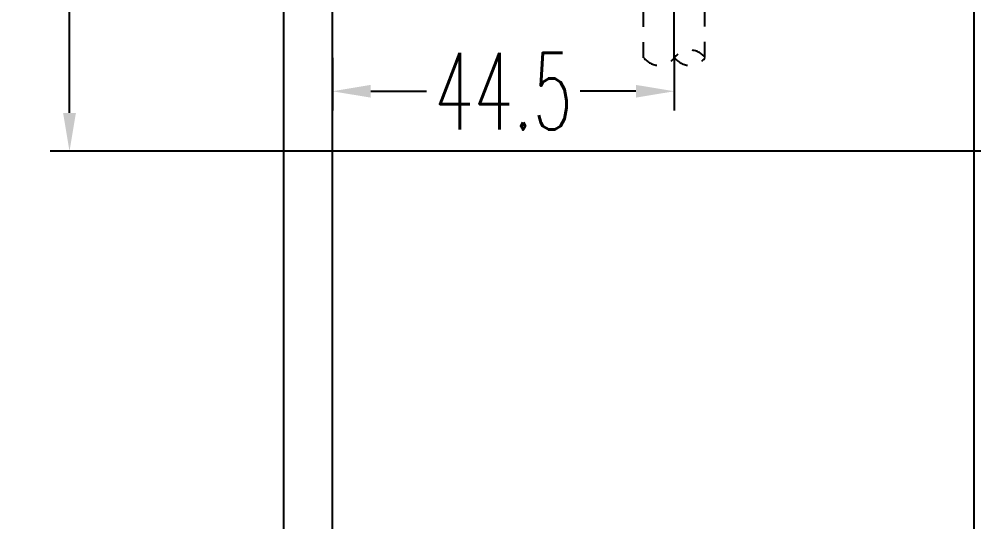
# Model space of a CAD drawing. Extents: x 14103 to 19353, y -3233 to 932.
# Drawn here: x 15437 to 15561.3, y -234.2 to -168.7 of the extents above; entities that cross this region are included whole.
import ezdxf

# ---------------------------------------------------------------- set-up
doc = ezdxf.new("R2010")
doc.units = 0
doc.header["$LTSCALE"] = 20
doc.header["$MEASUREMENT"] = 0
doc.linetypes.add('CENTERLINE', pattern=[30, 24, -1.5, 3, -1.5])
doc.linetypes.add('HIDDEN', pattern=[0.2, 0.1, -0.1])
doc.layers.get('DEFPOINTS').update_dxf_attribs({"linetype": 'CONTINUOUS'})
for name, color, linetype in [('1', 7, 'CONTINUOUS'), ('CONTINUOUS', 7, 'CONTINUOUS'), ('OIL', 7, 'CONTINUOUS')]:
    doc.layers.add(name, color=color, linetype=linetype)
doc.styles.add('lxy2', font='txt.shx', dxfattribs={"width": 0.6})
doc.dimstyles.new('10', dxfattribs={"dimtxt": 10, "dimasz": 5, "dimexe": 2.5, "dimexo": 0, "dimgap": 1, "dimtad": 0, "dimdsep": 46, "dimtxsty": 'lxy2', "dimcen": -3, "dimclrd": 113, "dimclre": 113, "dimclrt": 3, "dimazin": 2, "dimtfac": 1, "dimtofl": 0, "dimtmove": 0, "dimatfit": 3, "dimfxl": 1, "dimtolj": 1, "dimtzin": 0, "dimarcsym": 0})

# ---------------------------------------------------------------- blocks, each defined once
blk = doc.blocks.new('*D203')
at = {"layer": 'DEFPOINTS', "color": 0, "linetype": 'Continuous'}
for p in [(15471.43, -125.91), (15443.57, -185.91), (15675.28, -185.91)]:
    blk.add_point(p, dxfattribs=at)
at = {"layer": 'OIL', "color": 113, "linetype": 'Continuous', "lineweight": -2}
for p, q in [((15471.43, -125.91), (15441.07, -125.91)), ((15443.57, -130.91), (15443.57, -150.41)), ((15443.57, -180.91), (15443.57, -161.41)), ((15675.28, -185.91), (15441.07, -185.91))]:
    blk.add_line(p, q, dxfattribs=at)
at = {"layer": 'OIL', "color": 113, "linetype": 'Continuous'}
for points in [[(15442.74, -130.91), (15444.41, -130.91), (15443.57, -125.91)], [(15442.74, -180.91), (15444.41, -180.91), (15443.57, -185.91)]]:
    blk.add_solid(points, dxfattribs=at)
at = {"layer": 'OIL', "color": 3, "linetype": 'Continuous', "insert": (15443.57, -155.91), "char_height": 10, "attachment_point": 5, "rotation": 90, "style": 'lxy2'}
blk.add_mtext('\\A1;60', dxfattribs=at)
blk = doc.blocks.new('*D279')
at = {"layer": '1', "color": 113, "linetype": 'Continuous', "lineweight": -2}
for p, q in [((15477.78, -173.73), (15477.78, -180.6)), ((15522.28, -173.73), (15522.28, -180.6)), ((15482.78, -178.1), (15490.03, -178.1)), ((15517.28, -178.1), (15510.03, -178.1))]:
    blk.add_line(p, q, dxfattribs=at)
at = {"layer": '1', "color": 113, "linetype": 'Continuous'}
for points in [[(15482.78, -177.27), (15482.78, -178.93), (15477.78, -178.1)], [(15517.28, -177.27), (15517.28, -178.93), (15522.28, -178.1)]]:
    blk.add_solid(points, dxfattribs=at)
at = {"layer": 'DEFPOINTS', "color": 0, "linetype": 'Continuous'}
for p in [(15477.78, -173.73), (15522.28, -173.73), (15477.78, -178.1)]:
    blk.add_point(p, dxfattribs=at)
at = {"layer": '1', "color": 3, "linetype": 'Continuous', "insert": (15500.03, -178.1), "char_height": 10, "attachment_point": 5, "style": 'lxy2'}
blk.add_mtext('\\A1;44.5', dxfattribs=at)

msp = doc.modelspace()

# ---------------------------------------------------------------- linework, layer by layer
at = {"layer": '1', "color": 2, "linetype": 'HIDDEN'}
for p, q in [((15518.275, -173.726), (15518.275, -150.41)), ((15526.275, -173.677), (15526.275, -150.41))]:
    msp.add_line(p, q, dxfattribs=at)
at = {"layer": '1', "color": 2, "linetype": 'CENTERLINE'}
msp.add_line((15522.275, -173.726), (15522.275, -150.41), dxfattribs=at)
at = {"layer": '1', "color": 2, "linetype": 'HIDDEN'}
for centre, start, end in [((15520.311, -172.205), 217.24106, 322.75894), ((15524.311, -175.246), 37.24106, 142.75894), ((15524.311, -172.205), 217.24106, 322.75894)]:
    msp.add_arc(centre, 2.512, start, end, dxfattribs=at)
at = {"layer": 'CONTINUOUS'}
for p, q in [((15471.425, 113.42), (15471.425, -535.91)), ((15477.775, 113.42), (15477.775, -535.91)), ((15561.275, -136.085), (15561.275, -435.51))]:
    msp.add_line(p, q, dxfattribs=at)

# ---------------------------------------------------------------- dimensions: what is measured, and where the dimension line sits
at = {"layer": '1', "color": 4, "linetype": 'Continuous'}
dim = msp.add_linear_dim(base=(15477.775, -178.099), p1=(15522.275, -173.726), p2=(15477.775, -173.726), dimstyle='10', dxfattribs=at)
dim.commit()
dim.dimension.update_dxf_attribs({"geometry": '*D279', "text_midpoint": (15500.025, -178.099)})
at = {"layer": 'OIL', "color": 4, "linetype": 'Continuous'}
dim = msp.add_linear_dim(base=(15443.574, -185.91), p1=(15471.425, -125.91), p2=(15675.276, -185.91), angle=90, dimstyle='10', dxfattribs=at)
dim.commit()
dim.dimension.update_dxf_attribs({"geometry": '*D203', "text_midpoint": (15443.574, -155.91)})

doc.saveas('drawing.dxf')
